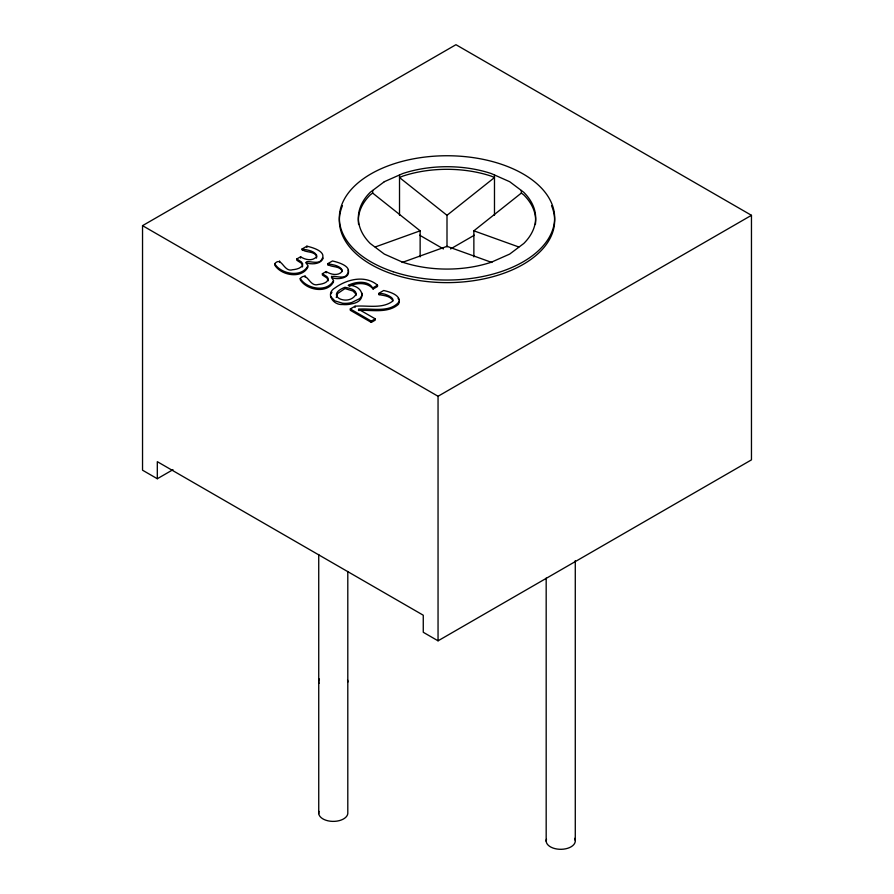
<?xml version="1.0" encoding="UTF-8"?>
<svg xmlns="http://www.w3.org/2000/svg" width="894" height="894" viewBox="0 0 894 894"><rect width="100%" height="100%" fill="white"/><g stroke="black" fill="none" stroke-linecap="round" stroke-linejoin="round"><path stroke-width="1.34" d="M356.047 295.456C357.309 289.444 349.152 288.17 344.983 287.287C323.237 295.635 349.085 307.301 356.047 294.16L352.94 291.008L344.983 288.572L337.72 293.467L336.233 297.467M316.487 258.087L316.688 256.5C314.353 250.421 304.128 253.069 302.071 248.99L306.899 246.196C312.375 247.437 327.36 251.627 321.65 259.517C318.398 266.68 300.451 256.623 308.017 265.63C302.049 277.889 281.185 274.436 274.693 263.708C281.822 255.762 283.621 272.659 292.617 269.731C296.205 269.407 302.451 268.245 302.664 263.752L301.334 261.886L296.808 258.969L296.808 260.266L301.334 263.182L302.664 265.049M308.017 266.915C302.049 279.185 281.185 275.732 274.693 265.004L274.693 263.708M333.585 281.688C327.629 293.947 306.765 290.494 300.261 279.766L300.261 278.481C307.402 270.536 309.19 287.421 318.197 284.493C321.773 284.169 328.02 283.007 328.232 278.515L326.913 276.648L322.376 273.732L322.376 275.028L326.913 277.945L328.277 280.772M323.248 258.12C320.667 264.523 311.615 264.579 305.96 262.825M302.284 266.993L302.708 266.01M362.327 294.975L359.824 298.551L351.588 302.563A15.321 8.851 0 0 1 342.536 303.222L334.736 300.809L330.501 296.35M399.238 301.591C389.829 313.347 371.468 307.938 358.472 309.179L375.223 318.845L375.223 320.141L371.312 322.399L350.292 310.263L350.292 308.966L355.063 306.206C367.278 305.2 381.861 309.067 392.432 301.367L392.991 299.635C392.287 296.037 379.38 291.299 378.855 294.584C383.727 295.646 390.533 295.813 392.991 300.92M330.892 293.813L331.953 292.282M447 215.309L494.483 177.56L491.32 176.163A88.651 51.181 0 0 0 402.68 176.163L399.517 177.56L447 215.309L447 246.867M473.865 256.891L473.865 230.82L521.347 193.07L521.347 190.478M372.653 190.478L372.653 193.07L370.228 194.892A88.651 51.181 0 0 0 358.617 224.483M142.537 225.657L455.951 44.7L751.463 215.309L751.463 459.862L438.049 640.819L423.264 632.281L423.264 615.217L157.31 461.673L157.31 478.737L142.537 470.199L142.537 225.657L438.049 396.266L751.463 215.309M296.808 258.969L300.607 256.779C305.111 259.808 312.487 261.473 316.487 256.801L316.688 255.203C313.582 250.432 307.134 250.018 302.071 248.99M342.257 271.262C339.921 265.183 329.707 267.831 327.64 263.752L332.467 260.97C337.943 262.199 352.94 266.39 347.218 274.279C343.966 281.442 326.019 271.385 333.585 280.392C327.629 292.651 306.765 289.198 300.261 278.481M322.376 273.732L326.176 271.541C330.691 274.57 338.066 276.246 342.067 271.564L342.257 269.977C339.161 265.194 332.702 264.78 327.64 263.752M373.156 287.712L377.525 285.186C365.378 274.804 347.051 279.096 335.205 287.801C324.958 293.433 333.127 305.379 342.536 304.508A15.321 8.851 0 0 0 351.588 303.859C368.294 301.267 362.919 284.56 348.224 285.409C355.521 281.342 369.524 280.068 373.156 288.997C367.378 282.057 356.728 282.56 349.241 286.259M373.156 288.997L377.525 286.482L377.525 285.186M450.565 248.934L474.301 235.223M378.855 293.288L383.705 290.494C389.851 291.902 402.803 295.512 398.478 304.295C387.683 313.805 371.558 309.592 358.472 310.475M350.292 308.966L371.312 321.102L375.223 318.845M157.31 478.737L172.978 469.685M375.223 246.979L420.135 230.82L420.135 256.891M402.088 262.49L447 246.331L491.912 262.49M332.646 277.866C337.943 279.945 351.118 278 348.079 270.077M473.865 230.82L518.777 246.979M419.699 235.223L443.435 248.934M279.833 262.4L279.52 260.925M521.347 193.07L523.772 194.892A88.651 51.181 0 0 1 535.383 224.483M372.653 193.07L420.135 230.82M398.109 298.462L399.059 299.915M361.712 292.897L362.293 294.405M575.278 560.583L575.278 840.505M546.178 578.083L546.178 841.299M494.483 174.978L494.483 215.208M438.049 396.266L438.049 640.819M399.517 174.978L399.517 215.208M379.112 293.433L379.112 294.729M371.312 321.102L371.312 322.399M355.063 306.206L355.063 307.502M347.8 571.478L347.8 812.355A14.561 8.404 0 0 1 332.456 821.374A14.561 8.404 0 0 1 318.957 811.417M331.529 276.302L331.529 277.587M327.919 263.909L327.919 265.205M326.176 271.541L326.176 272.838M318.733 554.492L318.745 813.618M306.899 246.196L306.899 247.493M305.089 275.687L305.089 276.984M302.34 249.147L302.34 250.443M300.607 256.779L300.607 258.075M574.596 838.349A14.561 8.404 0 0 1 561.41 849.3A14.561 8.404 0 0 1 546.502 839.108M319.013 683.385A14.561 8.404 0 0 1 319.437 679.038M347.531 679.932A14.561 8.404 0 0 1 347.811 682.122M551.553 205.698A107.649 62.144 0 0 1 447 282.627A107.649 62.144 0 0 1 342.447 205.698M384.319 181.705L370.228 192.311A88.651 51.181 0 0 0 370.228 243.492L384.319 254.086L402.68 262.221A88.651 51.181 0 0 0 491.32 262.221L509.681 254.086L523.772 243.492A88.651 51.181 0 0 0 523.772 192.311L509.681 181.705L491.32 173.57A88.651 51.181 0 0 0 402.68 173.57L384.319 181.705M393.181 271.72A107.649 62.144 0 0 0 554.649 217.901A107.649 62.144 0 0 0 393.181 164.071A107.649 62.144 0 0 0 393.181 271.72"/></g></svg>
